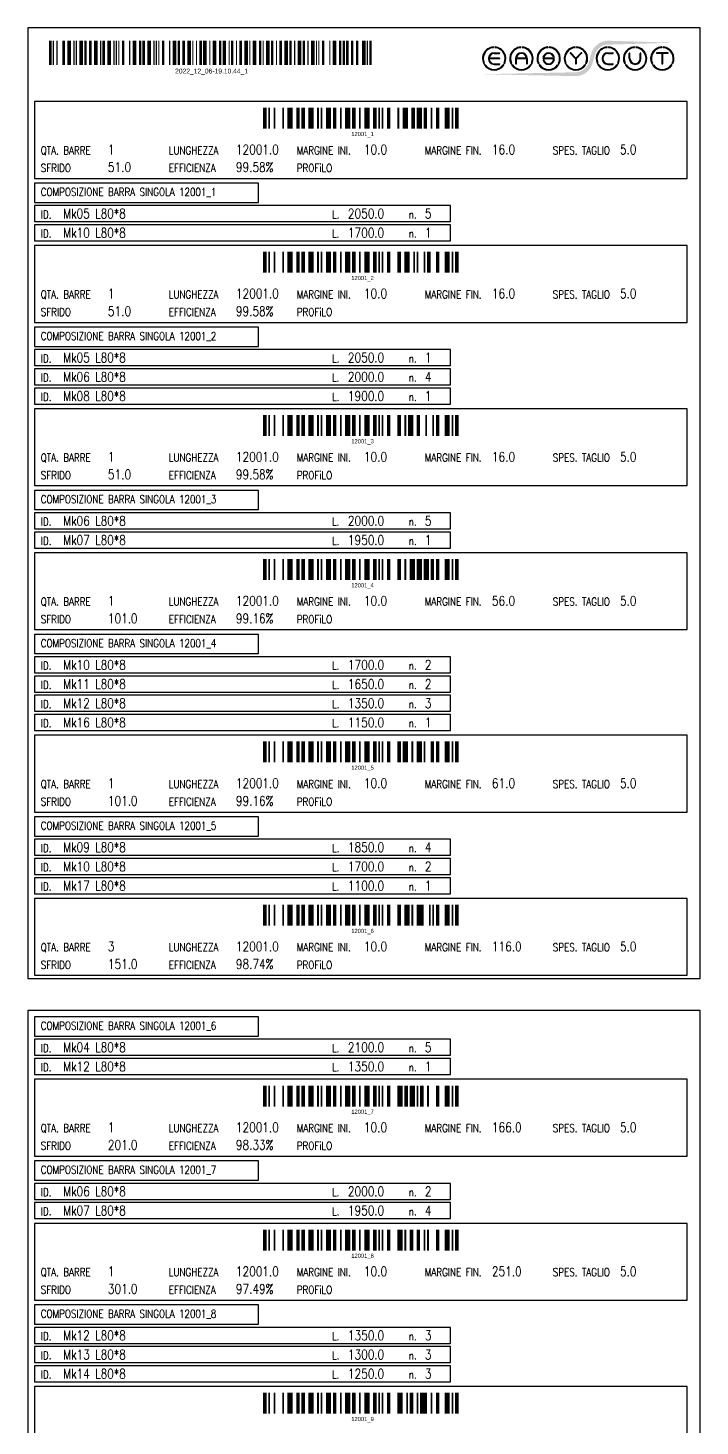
# Model space of a CAD drawing. Header units: millimetres. Extents: x -56 to 421004, y -1 to 91234.
# Drawn here: x 186467 to 198641, y 65908 to 91234 of the extents above; entities that cross this region are included whole.
import ezdxf
from ezdxf.enums import TextEntityAlignment as Align

# ---------------------------------------------------------------- set-up
doc = ezdxf.new("R2010")
doc.units = ezdxf.units.MM
doc.styles.add('EasyCutStyle', font='romans.shx', dxfattribs={"width": 0.8})

# ---------------------------------------------------------------- blocks, each defined once
blk = doc.blocks.new('Logo')
h = blk.add_hatch(color=256)
h.set_gradient(color1=(255, 0, 0), color2=(255, 255, 0), tint=1)
h.paths.add_polyline_path([(20.5, 4.4, -0.339454), (37.1, 17.2), (118.6, 19.6), (37.1, 22, 0.339454), (15.8, 5.7), (13.2, -4.2, -0.339454), (-3.4, -16.9), (-118.2, -19.3), (-3.4, -21.7, 0.339454), (17.8, -5.4)])
for color, points in [(140, [(-115.9, -5.7, -1), (-116.7, -6.1, -0.520567), (-104.9, 14.3, -1), (-104.9, 13.5, 0.520567)]), (256, [(-97.3, 0.4), (-110, 0.4, -0.394366), (-103.7, 6.3), (-97.3, 6.3, 1), (-97.3, 7.2), (-103.7, 7.2, 1), (-103.7, -7.2), (-97.3, -7.2, 1), (-97.3, -6.3), (-103.7, -6.3, -0.394366), (-110, -0.4), (-97.3, -0.4, 1)]), (140, [(-91.4, -5.7, 1), (-90.6, -6.1, 0.520567), (-102.4, 14.3, 0.916853), (-102.6, 13.5, 0.043377), (-102.5, 13.5, -0.520567)]), (140, [(-82.3, -5.7, -1), (-83.1, -6.1, -0.520567), (-71.3, 14.3, -1), (-71.3, 13.5, 0.520567)]), (140, [(-57.8, -5.7, 1), (-57, -6.1, 0.520567), (-68.8, 14.3, 1), (-68.9, 13.5, -0.520567)]), (140, [(-48.7, -5.7, -1), (-49.5, -6.1, -0.520567), (-37.7, 14.3, -1), (-37.7, 13.5, 0.520567)]), (256, [(-31.2, -0.4, -0.486114), (-30.3, -1.5, -0.776377), (-42.6, -1.6, 1), (-43.4, -1.9, 0.776377), (-29.5, -1.7, 0.486114), (-31.2, 0.4), (-41.8, 0.4, -0.486114), (-42.6, 1.5, -0.776377), (-30.4, 1.6, 1), (-29.5, 1.9, 0.776377), (-43.5, 1.7, 0.486114), (-41.8, -0.4)]), (140, [(-24.2, -5.7, 1), (-23.4, -6.1, 0.520567), (-35.2, 14.3, 1), (-35.3, 13.5, -0.520567)]), (140, [(-15.1, -5.7, -1), (-15.9, -6.1, -0.520567), (-4.1, 14.3, -1), (-4.1, 13.5, 0.520567)]), (256, [(-9.3, 7.1, 1), (-10, 6.5), (-3.3, -0.2), (-3.3, -6.3, 1), (-2.4, -6.3), (-2.4, -0.2), (4.2, 6.5, 1), (3.6, 7.1), (-2.9, 0.6)]), (140, [(9.4, -5.7, 1), (10.2, -6.1, 0.520567), (-1.6, 14.3, 1), (-1.7, 13.5, -0.520567)]), (140, [(24.2, -5.7, -1), (23.4, -6.1, -0.520567), (35.2, 14.3, -1), (35.3, 13.5, 0.520567)]), (256, [(36.5, -7.2), (42.8, -7.2, 1), (42.8, -6.3), (36.5, -6.3, -1), (36.5, 6.3), (42.8, 6.3, 1), (42.8, 7.2), (36.5, 7.2, 1)]), (140, [(48.7, -5.7, 1), (49.5, -6.1, 0.520567), (37.7, 14.3, 1), (37.7, 13.5, -0.520567)]), (140, [(57.8, -5.7, -1), (57, -6.1, -0.520567), (68.8, 14.3, -1), (68.9, 13.5, 0.520567)]), (256, [(63.7, 0), (63.7, 6.3, 1), (62.9, 6.3), (62.9, 0, 1), (77.3, 0), (77.3, 6.3, 1), (76.4, 6.3), (76.4, 0, -1)]), (140, [(82.3, -5.7, 1), (83.1, -6.1, 0.520567), (71.3, 14.3, 1), (71.3, 13.5, -0.520567)]), (140, [(91.4, -5.7, -1), (90.6, -6.1, -0.520567), (102.4, 14.3, -1), (102.5, 13.5, 0.520567)]), (256, [(96.9, 7.2, 1), (96.9, 6.3), (103.2, 6.3), (103.2, -6.3, 1), (104.1, -6.3), (104.1, 6.3), (110.4, 6.3, 1), (110.4, 7.2)]), (140, [(115.9, -5.7, 1), (116.7, -6.1, 0.520567), (104.9, 14.3, 1), (104.9, 13.5, -0.520567)]), (140, [(-91.9, -8.3, 1), (-92.6, -7.8, -0.520567), (-114.8, -7.8, 1), (-115.5, -8.3, 0.520567)]), (140, [(-58.3, -8.3, 1), (-59, -7.8, -0.520567), (-81.2, -7.8, 1), (-81.9, -8.3, 0.520567)]), (140, [(-24.7, -8.3, 1), (-25.4, -7.8, -0.520567), (-47.6, -7.8, 1), (-48.3, -8.3, 0.520567)]), (140, [(8.9, -8.3, 1), (8.2, -7.8, -0.520567), (-14, -7.8, 1), (-14.7, -8.3, 0.520567)]), (140, [(48.3, -8.3, 1), (47.6, -7.8, -0.520567), (25.4, -7.8, 1), (24.7, -8.3, 0.520567)]), (140, [(81.9, -8.3, 1), (81.2, -7.8, -0.520567), (59, -7.8, 1), (58.3, -8.3, 0.520567)]), (140, [(115.5, -8.3, 1), (114.8, -7.8, -0.520567), (92.6, -7.8, 1), (91.9, -8.3, 0.520567)])]:
    blk.add_hatch(color=color).paths.add_polyline_path(points)
h = blk.add_hatch(color=256)
h.paths.add_polyline_path([(-63.7, -0.4), (-63.7, -6.3, 1), (-62.9, -6.3), (-62.9, 0, 1), (-77.3, 0), (-77.3, -6.3, 1), (-76.4, -6.3), (-76.4, -0.4)])
h.paths.add_polyline_path([(-76.4, 0.4, -0.933992), (-63.8, 0.4)], flags=16)
for p, q in [((-97.3, 0.4), (-110, 0.4)), ((-103.7, 7.2), (-97.3, 7.2)), ((-103.7, 6.3), (-97.3, 6.3)), ((-77.3, 0), (-77.3, -6.3)), ((-63.8, 0.4), (-76.4, 0.4)), ((-62.9, 0), (-62.9, -6.3)), ((-31.2, 0.4), (-41.8, 0.4)), ((-3.3, -0.2), (-10, 6.5)), ((-2.9, 0.6), (-9.3, 7.1)), ((-2.9, 0.6), (3.6, 7.1)), ((-2.4, -0.2), (4.2, 6.5)), ((36.5, 7.2), (42.8, 7.2)), ((36.5, 6.3), (42.8, 6.3)), ((62.9, 0), (62.9, 6.3)), ((63.7, 0), (63.7, 6.3)), ((76.4, 0), (76.4, 6.3)), ((77.3, 0), (77.3, 6.3)), ((110.4, 7.2), (96.9, 7.2)), ((103.2, 6.3), (96.9, 6.3)), ((103.2, 6.3), (103.2, -6.3)), ((104.1, 6.3), (104.1, -6.3)), ((110.4, 6.3), (104.1, 6.3)), ((-97.3, -0.4), (-110, -0.4)), ((-103.7, -6.3), (-97.3, -6.3)), ((-103.7, -7.2), (-97.3, -7.2)), ((-76.4, -0.4), (-76.4, -6.3)), ((-63.7, -0.4), (-76.4, -0.4)), ((-63.7, -0.4), (-63.7, -6.3)), ((-31.2, -0.4), (-41.8, -0.4)), ((-3.3, -0.2), (-3.3, -6.3)), ((-2.4, -0.2), (-2.4, -6.3)), ((36.5, -6.3), (42.8, -6.3)), ((36.5, -7.2), (42.8, -7.2))]:
    blk.add_line(p, q)
at = {"color": 140}
for centre, radius, start, end in [((-103.7, 0), 14.4, 95, 205), ((-103.7, 0), 13.5, 95, 205), ((-104.9, 13.9), 0.432, 275, 95), ((-102.5, 13.9), 0.432, 85, 265), ((-103.7, 0), 13.5, 335, 85), ((-103.7, 0), 14.4, 335, 85), ((-70.1, 0), 14.4, 95, 205), ((-70.1, 0), 13.5, 95, 205), ((-71.3, 13.9), 0.432, 275, 95), ((-68.9, 13.9), 0.432, 85, 265), ((-70.1, 0), 13.5, 335, 85), ((-70.1, 0), 14.4, 335, 85), ((-36.5, 0), 14.4, 95, 205), ((-36.5, 0), 13.5, 95, 205), ((-37.7, 13.9), 0.432, 275, 95), ((-35.3, 13.9), 0.432, 85, 265), ((-36.5, 0), 13.5, 335, 85), ((-36.5, 0), 14.4, 335, 85), ((-2.9, 0), 14.4, 95, 205), ((-2.9, 0), 13.5, 95, 205), ((-4.1, 13.9), 0.432, 275, 95), ((-1.7, 13.9), 0.432, 85, 265), ((-2.9, 0), 13.5, 335, 85), ((-2.9, 0), 14.4, 335, 85), ((36.5, 0), 14.4, 95, 205), ((36.5, 0), 13.5, 95, 205), ((35.3, 13.9), 0.432, 275, 95), ((37.7, 13.9), 0.432, 85, 265), ((36.5, 0), 14.4, 335, 85), ((36.5, 0), 13.5, 335, 85), ((70.1, 0), 14.4, 95, 205), ((70.1, 0), 13.5, 95, 205), ((68.9, 13.9), 0.432, 275, 95), ((71.3, 13.9), 0.432, 85, 265), ((70.1, 0), 14.4, 335, 85), ((70.1, 0), 13.5, 335, 85), ((103.7, 0), 14.4, 95, 205), ((103.7, 0), 13.5, 95, 205), ((102.5, 13.9), 0.432, 275, 95), ((104.9, 13.9), 0.432, 85, 265), ((103.7, 0), 14.4, 335, 85), ((103.7, 0), 13.5, 335, 85), ((-116.3, -5.9), 0.432, 205, 25), ((-115.1, -8), 0.432, 35, 215), ((-103.7, 0), 14.4, 215, 325), ((-103.7, 0), 13.5, 215, 325), ((-92.2, -8), 0.432, 325, 145), ((-91, -5.9), 0.432, 155, 335), ((-82.7, -5.9), 0.432, 205, 25), ((-81.5, -8), 0.432, 35, 215), ((-70.1, 0), 14.4, 215, 325), ((-70.1, 0), 13.5, 215, 325), ((-58.6, -8), 0.432, 325, 145), ((-57.4, -5.9), 0.432, 155, 335), ((-49.1, -5.9), 0.432, 205, 25), ((-47.9, -8), 0.432, 35, 215), ((-36.5, 0), 14.4, 215, 325), ((-36.5, 0), 13.5, 215, 325), ((-25, -8), 0.432, 325, 145), ((-23.8, -5.9), 0.432, 155, 335), ((-15.5, -5.9), 0.432, 205, 25), ((-14.3, -8), 0.432, 35, 215), ((-2.9, 0), 14.4, 215, 325), ((-2.9, 0), 13.5, 215, 325), ((8.6, -8), 0.432, 325, 145), ((9.8, -5.9), 0.432, 155, 335), ((23.8, -5.9), 0.432, 205, 25), ((25, -8), 0.432, 35, 215), ((36.5, 0), 14.4, 215, 325), ((36.5, 0), 13.5, 215, 325), ((47.9, -8), 0.432, 325, 145), ((49.1, -5.9), 0.432, 155, 335), ((57.4, -5.9), 0.432, 205, 25), ((58.6, -8), 0.432, 35, 215), ((70.1, 0), 14.4, 215, 325), ((70.1, 0), 13.5, 215, 325), ((81.5, -8), 0.432, 325, 145), ((82.7, -5.9), 0.432, 155, 335), ((91, -5.9), 0.432, 205, 25), ((92.2, -8), 0.432, 35, 215), ((103.7, 0), 14.4, 215, 325), ((103.7, 0), 13.5, 215, 325), ((115.1, -8), 0.432, 325, 145), ((116.3, -5.9), 0.432, 155, 335)]:
    blk.add_arc(centre, radius, start, end, dxfattribs=at)
for centre, radius, start, end in [((-103.7, 0), 7.2, 90, 270), ((-103.7, 0), 6.34, 90, 176.0904), ((-97.3, 6.8), 0.432, 270, 90), ((-97.3, 0), 0.432, 270, 90), ((-70.1, 0), 7.2, 0, 180), ((-70.1, 0), 6.34, 3.9096, 176.0904), ((-36.5, 0), 7.2, 15, 166.2998), ((-41.8, 1.3), 1.73, 166.2998, 270), ((-41.8, 1.3), 0.864, 166.2998, 270), ((-36.5, 0), 6.34, 15, 166.2998), ((-31.2, -1.3), 1.73, 346.2998, 90), ((-29.9, 1.8), 0.432, 195, 15), ((-9.6, 6.8), 0.432, 45, 225), ((3.9, 6.8), 0.432, 315, 135), ((36.5, 0), 7.2, 90, 270), ((36.5, 0), 6.34, 90, 270), ((42.8, 6.8), 0.432, 270, 90), ((63.3, 6.3), 0.432, 0, 180), ((70.1, 0), 7.2, 180, 0), ((70.1, 0), 6.34, 180, 0), ((76.8, 6.3), 0.432, 0, 180), ((96.9, 6.8), 0.432, 90, 270), ((110.4, 6.8), 0.432, 270, 90), ((-103.7, 0), 6.34, 183.9096, 270), ((-97.3, -6.8), 0.432, 270, 90), ((-76.8, -6.3), 0.432, 180, 0), ((-63.3, -6.3), 0.432, 180, 0), ((-43, -1.8), 0.432, 15, 195), ((-36.5, 0), 7.2, 195, 346.2998), ((-36.5, 0), 6.34, 195, 346.2998), ((-31.2, -1.3), 0.864, 346.2998, 90), ((-2.9, -6.3), 0.432, 180, 0), ((42.8, -6.8), 0.432, 270, 90), ((103.7, -6.3), 0.432, 180, 0)]:
    blk.add_arc(centre, radius, start, end)
blk = doc.blocks.new('BARCODE128_2022_12_06-19.10.44_1')
at = {"linetype": 'Continuous'}
for points, const_width in [([(1, 0), (1, 20)], 2), ([(3.5, 0), (3.5, 20)], 1), ([(6.5, 0), (6.5, 20)], 1), ([(12, 0), (12, 20)], 2), ([(16.5, 0), (16.5, 20)], 3), ([(20.5, 0), (20.5, 20)], 1), ([(22.5, 0), (22.5, 20)], 1), ([(26.5, 0), (26.5, 20)], 3), ([(30, 0), (30, 20)], 2), ([(34, 0), (34, 20)], 2), ([(38.5, 0), (38.5, 20)], 3), ([(42.5, 0), (42.5, 20)], 1), ([(45, 0), (45, 20)], 2), ([(49.5, 0), (49.5, 20)], 3), ([(53.5, 0), (53.5, 20)], 1), ([(55.5, 0), (55.5, 20)], 1), ([(57.5, 0), (57.5, 20)], 1), ([(61, 0), (61, 20)], 2), ([(66.5, 0), (66.5, 20)], 1), ([(70.5, 0), (70.5, 20)], 3), ([(75, 0), (75, 20)], 2), ([(78, 0), (78, 20)], 2), ([(82.5, 0), (82.5, 20)], 3), ([(86.5, 0), (86.5, 20)], 1), ([(88.5, 0), (88.5, 20)], 1), ([(90.5, 0), (90.5, 20)], 1), ([(94, 0), (94, 20)], 2), ([(99.5, 0), (99.5, 20)], 1), ([(103.5, 0), (103.5, 20)], 3), ([(107, 0), (107, 20)], 2), ([(111, 0), (111, 20)], 2), ([(115.5, 0), (115.5, 20)], 3), ([(118.5, 0), (118.5, 20)], 1), ([(121.5, 0), (121.5, 20)], 1), ([(125, 0), (125, 20)], 2), ([(128.5, 0), (128.5, 20)], 3), ([(132.5, 0), (132.5, 20)], 1), ([(136.5, 0), (136.5, 20)], 3), ([(141, 0), (141, 20)], 2), ([(144.5, 0), (144.5, 20)], 3), ([(148.5, 0), (148.5, 20)], 1), ([(151, 0), (151, 20)], 2), ([(154.5, 0), (154.5, 20)], 1), ([(158, 0), (158, 20)], 2), ([(162.5, 0), (162.5, 20)], 3), ([(165.5, 0), (165.5, 20)], 1), ([(169.5, 0), (169.5, 20)], 3), ([(174, 0), (174, 20)], 2), ([(176.5, 0), (176.5, 20)], 1), ([(180.5, 0), (180.5, 20)], 3), ([(184, 0), (184, 20)], 2), ([(187.5, 0), (187.5, 20)], 1), ([(191, 0), (191, 20)], 2), ([(195.5, 0), (195.5, 20)], 3), ([(199, 0), (199, 20)], 2), ([(202.5, 0), (202.5, 20)], 1), ([(206.5, 0), (206.5, 20)], 3), ([(210, 0), (210, 20)], 2), ([(213.5, 0), (213.5, 20)], 1), ([(217.5, 0), (217.5, 20)], 3), ([(220.5, 0), (220.5, 20)], 1), ([(222.5, 0), (222.5, 20)], 1), ([(226, 0), (226, 20)], 2), ([(231.5, 0), (231.5, 20)], 1), ([(235.5, 0), (235.5, 20)], 3), ([(240, 0), (240, 20)], 2), ([(243, 0), (243, 20)], 2), ([(246, 0), (246, 20)], 2), ([(250, 0), (250, 20)], 2), ([(254, 0), (254, 20)], 2), ([(259.5, 0), (259.5, 20)], 3), ([(262.5, 0), (262.5, 20)], 1), ([(265, 0), (265, 20)], 2)]:
    blk.add_lwpolyline(points, dxfattribs=dict(at, const_width=const_width))
blk.add_text('2022_12_06-19.10.44_1', height=4).set_placement((134, -7), align=Align.CENTER)
blk = doc.blocks.new('BARCODE128_12001_1')
at = {"linetype": 'Continuous'}
for points, const_width in [([(1, 0), (1, 12)], 2), ([(3.5, 0), (3.5, 12)], 1), ([(6.5, 0), (6.5, 12)], 1), ([(11.5, 0), (11.5, 12)], 1), ([(15.5, 0), (15.5, 12)], 3), ([(20, 0), (20, 12)], 2), ([(23, 0), (23, 12)], 2), ([(27.5, 0), (27.5, 12)], 3), ([(31.5, 0), (31.5, 12)], 1), ([(33.5, 0), (33.5, 12)], 1), ([(37.5, 0), (37.5, 12)], 3), ([(41, 0), (41, 12)], 2), ([(44.5, 0), (44.5, 12)], 1), ([(48.5, 0), (48.5, 12)], 3), ([(52, 0), (52, 12)], 2), ([(55.5, 0), (55.5, 12)], 1), ([(59.5, 0), (59.5, 12)], 3), ([(64, 0), (64, 12)], 2), ([(66.5, 0), (66.5, 12)], 1), ([(68.5, 0), (68.5, 12)], 1), ([(72, 0), (72, 12)], 2), ([(77.5, 0), (77.5, 12)], 1), ([(81.5, 0), (81.5, 12)], 3), ([(86, 0), (86, 12)], 2), ([(89.5, 0), (89.5, 12)], 3), ([(93, 0), (93, 12)], 2), ([(96.5, 0), (96.5, 12)], 1), ([(100, 0), (100, 12)], 2), ([(105.5, 0), (105.5, 12)], 3), ([(108.5, 0), (108.5, 12)], 1), ([(111, 0), (111, 12)], 2)]:
    blk.add_lwpolyline(points, dxfattribs=dict(at, const_width=const_width))
blk.add_text('12001_1', height=2.4).set_placement((57, -4.2), align=Align.CENTER)
blk = doc.blocks.new('BARCODE128_12001_2')
at = {"linetype": 'Continuous'}
for points, const_width in [([(1, 0), (1, 12)], 2), ([(3.5, 0), (3.5, 12)], 1), ([(6.5, 0), (6.5, 12)], 1), ([(11.5, 0), (11.5, 12)], 1), ([(15.5, 0), (15.5, 12)], 3), ([(20, 0), (20, 12)], 2), ([(23, 0), (23, 12)], 2), ([(27.5, 0), (27.5, 12)], 3), ([(31.5, 0), (31.5, 12)], 1), ([(33.5, 0), (33.5, 12)], 1), ([(37.5, 0), (37.5, 12)], 3), ([(41, 0), (41, 12)], 2), ([(44.5, 0), (44.5, 12)], 1), ([(48.5, 0), (48.5, 12)], 3), ([(52, 0), (52, 12)], 2), ([(55.5, 0), (55.5, 12)], 1), ([(59.5, 0), (59.5, 12)], 3), ([(64, 0), (64, 12)], 2), ([(66.5, 0), (66.5, 12)], 1), ([(68.5, 0), (68.5, 12)], 1), ([(72, 0), (72, 12)], 2), ([(78, 0), (78, 12)], 2), ([(82.5, 0), (82.5, 12)], 3), ([(86.5, 0), (86.5, 12)], 1), ([(88.5, 0), (88.5, 12)], 1), ([(92.5, 0), (92.5, 12)], 1), ([(95, 0), (95, 12)], 2), ([(100, 0), (100, 12)], 2), ([(105.5, 0), (105.5, 12)], 3), ([(108.5, 0), (108.5, 12)], 1), ([(111, 0), (111, 12)], 2)]:
    blk.add_lwpolyline(points, dxfattribs=dict(at, const_width=const_width))
blk.add_text('12001_2', height=2.4).set_placement((57, -4.2), align=Align.CENTER)
blk = doc.blocks.new('BARCODE128_12001_3')
at = {"linetype": 'Continuous'}
for points, const_width in [([(1, 0), (1, 12)], 2), ([(3.5, 0), (3.5, 12)], 1), ([(6.5, 0), (6.5, 12)], 1), ([(11.5, 0), (11.5, 12)], 1), ([(15.5, 0), (15.5, 12)], 3), ([(20, 0), (20, 12)], 2), ([(23, 0), (23, 12)], 2), ([(27.5, 0), (27.5, 12)], 3), ([(31.5, 0), (31.5, 12)], 1), ([(33.5, 0), (33.5, 12)], 1), ([(37.5, 0), (37.5, 12)], 3), ([(41, 0), (41, 12)], 2), ([(44.5, 0), (44.5, 12)], 1), ([(48.5, 0), (48.5, 12)], 3), ([(52, 0), (52, 12)], 2), ([(55.5, 0), (55.5, 12)], 1), ([(59.5, 0), (59.5, 12)], 3), ([(64, 0), (64, 12)], 2), ([(66.5, 0), (66.5, 12)], 1), ([(68.5, 0), (68.5, 12)], 1), ([(72, 0), (72, 12)], 2), ([(78, 0), (78, 12)], 2), ([(81.5, 0), (81.5, 12)], 1), ([(84.5, 0), (84.5, 12)], 3), ([(89, 0), (89, 12)], 2), ([(93.5, 0), (93.5, 12)], 1), ([(97.5, 0), (97.5, 12)], 1), ([(100, 0), (100, 12)], 2), ([(105.5, 0), (105.5, 12)], 3), ([(108.5, 0), (108.5, 12)], 1), ([(111, 0), (111, 12)], 2)]:
    blk.add_lwpolyline(points, dxfattribs=dict(at, const_width=const_width))
blk.add_text('12001_3', height=2.4).set_placement((57, -4.2), align=Align.CENTER)
blk = doc.blocks.new('BARCODE128_12001_4')
at = {"linetype": 'Continuous'}
for points, const_width in [([(1, 0), (1, 12)], 2), ([(3.5, 0), (3.5, 12)], 1), ([(6.5, 0), (6.5, 12)], 1), ([(11.5, 0), (11.5, 12)], 1), ([(15.5, 0), (15.5, 12)], 3), ([(20, 0), (20, 12)], 2), ([(23, 0), (23, 12)], 2), ([(27.5, 0), (27.5, 12)], 3), ([(31.5, 0), (31.5, 12)], 1), ([(33.5, 0), (33.5, 12)], 1), ([(37.5, 0), (37.5, 12)], 3), ([(41, 0), (41, 12)], 2), ([(44.5, 0), (44.5, 12)], 1), ([(48.5, 0), (48.5, 12)], 3), ([(52, 0), (52, 12)], 2), ([(55.5, 0), (55.5, 12)], 1), ([(59.5, 0), (59.5, 12)], 3), ([(64, 0), (64, 12)], 2), ([(66.5, 0), (66.5, 12)], 1), ([(68.5, 0), (68.5, 12)], 1), ([(72, 0), (72, 12)], 2), ([(78, 0), (78, 12)], 2), ([(81.5, 0), (81.5, 12)], 1), ([(85.5, 0), (85.5, 12)], 3), ([(89.5, 0), (89.5, 12)], 3), ([(93.5, 0), (93.5, 12)], 3), ([(97, 0), (97, 12)], 2), ([(100, 0), (100, 12)], 2), ([(105.5, 0), (105.5, 12)], 3), ([(108.5, 0), (108.5, 12)], 1), ([(111, 0), (111, 12)], 2)]:
    blk.add_lwpolyline(points, dxfattribs=dict(at, const_width=const_width))
blk.add_text('12001_4', height=2.4).set_placement((57, -4.2), align=Align.CENTER)
blk = doc.blocks.new('BARCODE128_12001_5')
at = {"linetype": 'Continuous'}
for points, const_width in [([(1, 0), (1, 12)], 2), ([(3.5, 0), (3.5, 12)], 1), ([(6.5, 0), (6.5, 12)], 1), ([(11.5, 0), (11.5, 12)], 1), ([(15.5, 0), (15.5, 12)], 3), ([(20, 0), (20, 12)], 2), ([(23, 0), (23, 12)], 2), ([(27.5, 0), (27.5, 12)], 3), ([(31.5, 0), (31.5, 12)], 1), ([(33.5, 0), (33.5, 12)], 1), ([(37.5, 0), (37.5, 12)], 3), ([(41, 0), (41, 12)], 2), ([(44.5, 0), (44.5, 12)], 1), ([(48.5, 0), (48.5, 12)], 3), ([(52, 0), (52, 12)], 2), ([(55.5, 0), (55.5, 12)], 1), ([(59.5, 0), (59.5, 12)], 3), ([(64, 0), (64, 12)], 2), ([(66.5, 0), (66.5, 12)], 1), ([(68.5, 0), (68.5, 12)], 1), ([(72, 0), (72, 12)], 2), ([(78, 0), (78, 12)], 2), ([(81.5, 0), (81.5, 12)], 3), ([(85.5, 0), (85.5, 12)], 1), ([(89.5, 0), (89.5, 12)], 3), ([(92.5, 0), (92.5, 12)], 1), ([(97, 0), (97, 12)], 2), ([(100, 0), (100, 12)], 2), ([(105.5, 0), (105.5, 12)], 3), ([(108.5, 0), (108.5, 12)], 1), ([(111, 0), (111, 12)], 2)]:
    blk.add_lwpolyline(points, dxfattribs=dict(at, const_width=const_width))
blk.add_text('12001_5', height=2.4).set_placement((57, -4.2), align=Align.CENTER)
blk = doc.blocks.new('BARCODE128_12001_6')
at = {"linetype": 'Continuous'}
for points, const_width in [([(1, 0), (1, 12)], 2), ([(3.5, 0), (3.5, 12)], 1), ([(6.5, 0), (6.5, 12)], 1), ([(11.5, 0), (11.5, 12)], 1), ([(15.5, 0), (15.5, 12)], 3), ([(20, 0), (20, 12)], 2), ([(23, 0), (23, 12)], 2), ([(27.5, 0), (27.5, 12)], 3), ([(31.5, 0), (31.5, 12)], 1), ([(33.5, 0), (33.5, 12)], 1), ([(37.5, 0), (37.5, 12)], 3), ([(41, 0), (41, 12)], 2), ([(44.5, 0), (44.5, 12)], 1), ([(48.5, 0), (48.5, 12)], 3), ([(52, 0), (52, 12)], 2), ([(55.5, 0), (55.5, 12)], 1), ([(59.5, 0), (59.5, 12)], 3), ([(64, 0), (64, 12)], 2), ([(66.5, 0), (66.5, 12)], 1), ([(68.5, 0), (68.5, 12)], 1), ([(72, 0), (72, 12)], 2), ([(78, 0), (78, 12)], 2), ([(82.5, 0), (82.5, 12)], 3), ([(85.5, 0), (85.5, 12)], 1), ([(90, 0), (90, 12)], 4), ([(95.5, 0), (95.5, 12)], 1), ([(97.5, 0), (97.5, 12)], 1), ([(100, 0), (100, 12)], 2), ([(105.5, 0), (105.5, 12)], 3), ([(108.5, 0), (108.5, 12)], 1), ([(111, 0), (111, 12)], 2)]:
    blk.add_lwpolyline(points, dxfattribs=dict(at, const_width=const_width))
blk.add_text('12001_6', height=2.4).set_placement((57, -4.2), align=Align.CENTER)
blk = doc.blocks.new('BARCODE128_12001_7')
at = {"linetype": 'Continuous'}
for points, const_width in [([(1, 0), (1, 12)], 2), ([(3.5, 0), (3.5, 12)], 1), ([(6.5, 0), (6.5, 12)], 1), ([(11.5, 0), (11.5, 12)], 1), ([(15.5, 0), (15.5, 12)], 3), ([(20, 0), (20, 12)], 2), ([(23, 0), (23, 12)], 2), ([(27.5, 0), (27.5, 12)], 3), ([(31.5, 0), (31.5, 12)], 1), ([(33.5, 0), (33.5, 12)], 1), ([(37.5, 0), (37.5, 12)], 3), ([(41, 0), (41, 12)], 2), ([(44.5, 0), (44.5, 12)], 1), ([(48.5, 0), (48.5, 12)], 3), ([(52, 0), (52, 12)], 2), ([(55.5, 0), (55.5, 12)], 1), ([(59.5, 0), (59.5, 12)], 3), ([(64, 0), (64, 12)], 2), ([(66.5, 0), (66.5, 12)], 1), ([(68.5, 0), (68.5, 12)], 1), ([(72, 0), (72, 12)], 2), ([(78.5, 0), (78.5, 12)], 3), ([(82, 0), (82, 12)], 2), ([(85.5, 0), (85.5, 12)], 3), ([(88.5, 0), (88.5, 12)], 1), ([(91, 0), (91, 12)], 2), ([(94.5, 0), (94.5, 12)], 1), ([(100, 0), (100, 12)], 2), ([(105.5, 0), (105.5, 12)], 3), ([(108.5, 0), (108.5, 12)], 1), ([(111, 0), (111, 12)], 2)]:
    blk.add_lwpolyline(points, dxfattribs=dict(at, const_width=const_width))
blk.add_text('12001_7', height=2.4).set_placement((57, -4.2), align=Align.CENTER)
blk = doc.blocks.new('BARCODE128_12001_8')
at = {"linetype": 'Continuous'}
for points, const_width in [([(1, 0), (1, 12)], 2), ([(3.5, 0), (3.5, 12)], 1), ([(6.5, 0), (6.5, 12)], 1), ([(11.5, 0), (11.5, 12)], 1), ([(15.5, 0), (15.5, 12)], 3), ([(20, 0), (20, 12)], 2), ([(23, 0), (23, 12)], 2), ([(27.5, 0), (27.5, 12)], 3), ([(31.5, 0), (31.5, 12)], 1), ([(33.5, 0), (33.5, 12)], 1), ([(37.5, 0), (37.5, 12)], 3), ([(41, 0), (41, 12)], 2), ([(44.5, 0), (44.5, 12)], 1), ([(48.5, 0), (48.5, 12)], 3), ([(52, 0), (52, 12)], 2), ([(55.5, 0), (55.5, 12)], 1), ([(59.5, 0), (59.5, 12)], 3), ([(64, 0), (64, 12)], 2), ([(66.5, 0), (66.5, 12)], 1), ([(68.5, 0), (68.5, 12)], 1), ([(72, 0), (72, 12)], 2), ([(78.5, 0), (78.5, 12)], 3), ([(81.5, 0), (81.5, 12)], 1), ([(85, 0), (85, 12)], 2), ([(89, 0), (89, 12)], 2), ([(92.5, 0), (92.5, 12)], 1), ([(94.5, 0), (94.5, 12)], 1), ([(100, 0), (100, 12)], 2), ([(105.5, 0), (105.5, 12)], 3), ([(108.5, 0), (108.5, 12)], 1), ([(111, 0), (111, 12)], 2)]:
    blk.add_lwpolyline(points, dxfattribs=dict(at, const_width=const_width))
blk.add_text('12001_8', height=2.4).set_placement((57, -4.2), align=Align.CENTER)
blk = doc.blocks.new('BARCODE128_12001_9')
at = {"linetype": 'Continuous'}
for points, const_width in [([(1, 0), (1, 12)], 2), ([(3.5, 0), (3.5, 12)], 1), ([(6.5, 0), (6.5, 12)], 1), ([(11.5, 0), (11.5, 12)], 1), ([(15.5, 0), (15.5, 12)], 3), ([(20, 0), (20, 12)], 2), ([(23, 0), (23, 12)], 2), ([(27.5, 0), (27.5, 12)], 3), ([(31.5, 0), (31.5, 12)], 1), ([(33.5, 0), (33.5, 12)], 1), ([(37.5, 0), (37.5, 12)], 3), ([(41, 0), (41, 12)], 2), ([(44.5, 0), (44.5, 12)], 1), ([(48.5, 0), (48.5, 12)], 3), ([(52, 0), (52, 12)], 2), ([(55.5, 0), (55.5, 12)], 1), ([(59.5, 0), (59.5, 12)], 3), ([(64, 0), (64, 12)], 2), ([(66.5, 0), (66.5, 12)], 1), ([(68.5, 0), (68.5, 12)], 1), ([(72, 0), (72, 12)], 2), ([(78.5, 0), (78.5, 12)], 3), ([(82.5, 0), (82.5, 12)], 1), ([(85, 0), (85, 12)], 2), ([(88.5, 0), (88.5, 12)], 1), ([(92, 0), (92, 12)], 4), ([(96.5, 0), (96.5, 12)], 1), ([(100, 0), (100, 12)], 2), ([(105.5, 0), (105.5, 12)], 3), ([(108.5, 0), (108.5, 12)], 1), ([(111, 0), (111, 12)], 2)]:
    blk.add_lwpolyline(points, dxfattribs=dict(at, const_width=const_width))
blk.add_text('12001_9', height=2.4).set_placement((57, -4.2), align=Align.CENTER)

msp = doc.modelspace()

# ---------------------------------------------------------------- linework, layer by layer
at = {"color": 5}
for points in [[(186466.54, 74015.17), (198641.46, 74015.17), (198641.46, 91233.98), (186466.54, 91233.98)], [(186582.49, 88509.12), (198409.55, 88509.12), (198409.55, 89900.54), (186582.49, 89900.54)], [(186582.49, 88074.3), (190640.8, 88074.3), (190640.8, 88422.16), (186582.49, 88422.16)], [(186582.49, 87726.45), (194119.34, 87726.45), (194119.34, 88016.32), (186582.49, 88016.32)], [(186582.49, 87378.59), (194119.34, 87378.59), (194119.34, 87668.47), (186582.49, 87668.47)], [(186582.49, 85900.21), (198409.55, 85900.21), (198409.55, 87291.63), (186582.49, 87291.63)], [(186582.49, 85465.39), (190640.8, 85465.39), (190640.8, 85813.24), (186582.49, 85813.24)], [(186582.49, 85117.53), (194119.34, 85117.53), (194119.34, 85407.41), (186582.49, 85407.41)], [(186582.49, 84769.68), (194119.34, 84769.68), (194119.34, 85059.56), (186582.49, 85059.56)], [(186582.49, 84421.83), (194119.34, 84421.83), (194119.34, 84711.7), (186582.49, 84711.7)], [(186582.49, 82943.44), (198409.55, 82943.44), (198409.55, 84334.86), (186582.49, 84334.86)], [(186582.49, 82508.62), (190640.8, 82508.62), (190640.8, 82856.48), (186582.49, 82856.48)], [(186582.49, 82160.77), (194119.34, 82160.77), (194119.34, 82450.65), (186582.49, 82450.65)], [(186582.49, 81812.91), (194119.34, 81812.91), (194119.34, 82102.79), (186582.49, 82102.79)], [(186582.49, 80334.53), (198409.55, 80334.53), (198409.55, 81725.95), (186582.49, 81725.95)], [(186582.49, 79899.71), (190640.8, 79899.71), (190640.8, 80247.57), (186582.49, 80247.57)], [(186582.49, 79551.86), (194119.34, 79551.86), (194119.34, 79841.74), (186582.49, 79841.74)], [(186582.49, 79204), (194119.34, 79204), (194119.34, 79493.88), (186582.49, 79493.88)], [(186582.49, 78856.15), (194119.34, 78856.15), (194119.34, 79146.03), (186582.49, 79146.03)], [(186582.49, 78508.29), (194119.34, 78508.29), (194119.34, 78798.17), (186582.49, 78798.17)], [(186582.49, 77029.91), (198409.55, 77029.91), (198409.55, 78421.33), (186582.49, 78421.33)], [(186582.49, 76595.09), (190640.8, 76595.09), (190640.8, 76942.95), (186582.49, 76942.95)], [(186582.49, 76247.24), (194119.34, 76247.24), (194119.34, 76537.12), (186582.49, 76537.12)], [(186582.49, 75899.38), (194119.34, 75899.38), (194119.34, 76189.26), (186582.49, 76189.26)], [(186582.49, 75551.53), (194119.34, 75551.53), (194119.34, 75841.41), (186582.49, 75841.41)], [(186582.49, 74073.14), (198409.55, 74073.14), (198409.55, 75464.56), (186582.49, 75464.56)], [(186466.54, 56216.6), (198641.46, 56216.6), (198641.46, 73435.41), (186466.54, 73435.41)], [(186582.49, 72971.6), (190640.8, 72971.6), (190640.8, 73319.46), (186582.49, 73319.46)], [(186582.49, 72623.75), (194119.34, 72623.75), (194119.34, 72913.63), (186582.49, 72913.63)], [(186582.49, 72275.89), (194119.34, 72275.89), (194119.34, 72565.77), (186582.49, 72565.77)], [(186582.49, 70797.51), (198409.55, 70797.51), (198409.55, 72188.93), (186582.49, 72188.93)], [(186582.49, 70362.69), (190640.8, 70362.69), (190640.8, 70710.55), (186582.49, 70710.55)], [(186582.49, 70014.84), (194119.34, 70014.84), (194119.34, 70304.72), (186582.49, 70304.72)], [(186582.49, 69666.98), (194119.34, 69666.98), (194119.34, 69956.86), (186582.49, 69956.86)], [(186582.49, 68188.6), (198409.55, 68188.6), (198409.55, 69580.02), (186582.49, 69580.02)], [(186582.49, 67753.78), (190640.8, 67753.78), (190640.8, 68101.64), (186582.49, 68101.64)], [(186582.49, 67405.93), (194119.34, 67405.93), (194119.34, 67695.81), (186582.49, 67695.81)], [(186582.49, 67058.07), (194119.34, 67058.07), (194119.34, 67347.95), (186582.49, 67347.95)], [(186582.49, 66710.22), (194119.34, 66710.22), (194119.34, 67000.1), (186582.49, 67000.1)], [(186582.49, 65231.84), (198409.55, 65231.84), (198409.55, 66623.25), (186582.49, 66623.25)]]:
    msp.add_lwpolyline(points, close=True, dxfattribs=at)

# ---------------------------------------------------------------- block references
for name, p, xscale, yscale, zscale in [('BARCODE128_2022_12_06-19.10.44_1', (186850.41, 90562.87), 21.96053030304029, 21.96053030302573, 21.9605303030303), ('Logo', (196435.33, 90679.41), 14.68608530322672, 14.68608530321217, 14.68608530321705), ('BARCODE128_12001_1', (190725.12, 89408.27), 31.62316363636637, 31.62316363636637, 31.62316363636364), ('BARCODE128_12001_2', (190725.12, 86799.36), 31.62316363636637, 31.62316363636637, 31.62316363636364), ('BARCODE128_12001_3', (190725.12, 83842.59), 31.62316363636637, 31.62316363636637, 31.62316363636364), ('BARCODE128_12001_4', (190725.12, 81233.68), 31.62316363636637, 31.62316363636637, 31.62316363636364), ('BARCODE128_12001_5', (190725.12, 77929.06), 31.62316363636637, 31.62316363636637, 31.62316363636364), ('BARCODE128_12001_6', (190725.12, 74972.3), 31.62316363636637, 31.62316363636637, 31.62316363636364), ('BARCODE128_12001_7', (190725.12, 71696.66), 31.62316363636637, 31.62316363636637, 31.62316363636364), ('BARCODE128_12001_8', (190725.12, 69087.75), 31.62316363636637, 31.62316363636637, 31.62316363636364), ('BARCODE128_12001_9', (190725.12, 66130.99), 31.62316363636637, 31.62316363636637, 31.62316363636364)]:
    msp.add_blockref(name, p, dxfattribs=dict(xscale=xscale, yscale=yscale, zscale=zscale))

# ---------------------------------------------------------------- texts
at = {"color": 1, "style": 'EasyCutStyle', "width": 0.8}
for s, height, p in [('QTA. BARRE', 144.94, (186698.44, 88943.94)), ('LUNGHEZZA', 144.94, (189017.47, 88943.94)), ('MARGINE INI.', 144.9395, (191336.51, 88943.94)), ('MARGINE FIN.', 144.9395, (193655.54, 88943.94)), ('SPES. TAGLIO', 144.9395, (195974.57, 88943.94)), ('SFRIDO', 144.94, (186698.44, 88625.07)), ('EFFICIENZA', 144.94, (189017.47, 88625.07)), ('PROFiLO', 144.94, (191336.51, 88625.07)), ('ID.', 144.94, (186698.44, 87784.42)), ('L.', 144.94, (191974.24, 87784.42)), ('n.', 144.94, (193365.66, 87784.42)), ('ID.', 144.94, (186698.44, 87436.57)), ('L.', 144.94, (191974.24, 87436.57)), ('n.', 144.94, (193365.66, 87436.57)), ('QTA. BARRE', 144.94, (186698.44, 86335.03)), ('LUNGHEZZA', 144.94, (189017.47, 86335.03)), ('MARGINE INI.', 144.9395, (191336.51, 86335.03)), ('MARGINE FIN.', 144.9395, (193655.54, 86335.03)), ('SPES. TAGLIO', 144.9395, (195974.57, 86335.03)), ('SFRIDO', 144.94, (186698.44, 86016.16)), ('EFFICIENZA', 144.94, (189017.47, 86016.16)), ('PROFiLO', 144.94, (191336.51, 86016.16)), ('ID.', 144.94, (186698.44, 85175.51)), ('L.', 144.94, (191974.24, 85175.51)), ('n.', 144.94, (193365.66, 85175.51)), ('ID.', 144.94, (186698.44, 84827.66)), ('L.', 144.94, (191974.24, 84827.66)), ('n.', 144.94, (193365.66, 84827.66)), ('ID.', 144.94, (186698.44, 84479.8)), ('L.', 144.94, (191974.24, 84479.8)), ('n.', 144.94, (193365.66, 84479.8)), ('QTA. BARRE', 144.94, (186698.44, 83378.26)), ('LUNGHEZZA', 144.94, (189017.47, 83378.26)), ('MARGINE INI.', 144.9395, (191336.51, 83378.26)), ('MARGINE FIN.', 144.9395, (193655.54, 83378.26)), ('SPES. TAGLIO', 144.9395, (195974.57, 83378.26)), ('SFRIDO', 144.94, (186698.44, 83059.39)), ('EFFICIENZA', 144.94, (189017.47, 83059.39)), ('PROFiLO', 144.94, (191336.51, 83059.39)), ('ID.', 144.94, (186698.44, 82218.74)), ('L.', 144.94, (191974.24, 82218.74)), ('n.', 144.94, (193365.66, 82218.74)), ('ID.', 144.94, (186698.44, 81870.89)), ('L.', 144.94, (191974.24, 81870.89)), ('n.', 144.94, (193365.66, 81870.89)), ('QTA. BARRE', 144.94, (186698.44, 80769.35)), ('LUNGHEZZA', 144.94, (189017.47, 80769.35)), ('MARGINE INI.', 144.9395, (191336.51, 80769.35)), ('MARGINE FIN.', 144.9395, (193655.54, 80769.35)), ('SPES. TAGLIO', 144.9395, (195974.57, 80769.35)), ('SFRIDO', 144.94, (186698.44, 80450.48)), ('EFFICIENZA', 144.94, (189017.47, 80450.48)), ('PROFiLO', 144.94, (191336.51, 80450.48)), ('ID.', 144.94, (186698.44, 79609.83)), ('L.', 144.94, (191974.24, 79609.83)), ('n.', 144.94, (193365.66, 79609.83)), ('ID.', 144.94, (186698.44, 79261.98)), ('L.', 144.94, (191974.24, 79261.98)), ('n.', 144.94, (193365.66, 79261.98)), ('ID.', 144.94, (186698.44, 78914.12)), ('L.', 144.94, (191974.24, 78914.12)), ('n.', 144.94, (193365.66, 78914.12)), ('ID.', 144.94, (186698.44, 78566.27)), ('L.', 144.94, (191974.24, 78566.27)), ('n.', 144.94, (193365.66, 78566.27)), ('QTA. BARRE', 144.94, (186698.44, 77464.73)), ('LUNGHEZZA', 144.94, (189017.47, 77464.73)), ('MARGINE INI.', 144.9395, (191336.51, 77464.73)), ('MARGINE FIN.', 144.9395, (193655.54, 77464.73)), ('SPES. TAGLIO', 144.9395, (195974.57, 77464.73)), ('SFRIDO', 144.94, (186698.44, 77145.86)), ('EFFICIENZA', 144.94, (189017.47, 77145.86)), ('PROFiLO', 144.94, (191336.51, 77145.86)), ('ID.', 144.94, (186698.44, 76305.21)), ('L.', 144.94, (191974.24, 76305.21)), ('n.', 144.94, (193365.66, 76305.21)), ('ID.', 144.94, (186698.44, 75957.36)), ('L.', 144.94, (191974.24, 75957.36)), ('n.', 144.94, (193365.66, 75957.36)), ('ID.', 144.94, (186698.44, 75609.5)), ('L.', 144.94, (191974.24, 75609.5)), ('n.', 144.94, (193365.66, 75609.5)), ('QTA. BARRE', 144.94, (186698.44, 74507.96)), ('LUNGHEZZA', 144.94, (189017.47, 74507.96)), ('MARGINE INI.', 144.9395, (191336.51, 74507.96)), ('MARGINE FIN.', 144.9395, (193655.54, 74507.96)), ('SPES. TAGLIO', 144.9395, (195974.57, 74507.96)), ('SFRIDO', 144.94, (186698.44, 74189.1)), ('EFFICIENZA', 144.94, (189017.47, 74189.1)), ('PROFiLO', 144.94, (191336.51, 74189.1)), ('ID.', 144.94, (186698.44, 72681.73)), ('L.', 144.94, (191974.24, 72681.73)), ('n.', 144.94, (193365.66, 72681.73)), ('ID.', 144.94, (186698.44, 72333.87)), ('L.', 144.94, (191974.24, 72333.87)), ('n.', 144.94, (193365.66, 72333.87)), ('QTA. BARRE', 144.94, (186698.44, 71232.33)), ('LUNGHEZZA', 144.94, (189017.47, 71232.33)), ('MARGINE INI.', 144.9395, (191336.51, 71232.33)), ('MARGINE FIN.', 144.9395, (193655.54, 71232.33)), ('SPES. TAGLIO', 144.9395, (195974.57, 71232.33)), ('SFRIDO', 144.94, (186698.44, 70913.46)), ('EFFICIENZA', 144.94, (189017.47, 70913.46)), ('PROFiLO', 144.94, (191336.51, 70913.46)), ('ID.', 144.94, (186698.44, 70072.81)), ('L.', 144.94, (191974.24, 70072.81)), ('n.', 144.94, (193365.66, 70072.81)), ('ID.', 144.94, (186698.44, 69724.96)), ('L.', 144.94, (191974.24, 69724.96)), ('n.', 144.94, (193365.66, 69724.96)), ('QTA. BARRE', 144.94, (186698.44, 68623.42)), ('LUNGHEZZA', 144.94, (189017.47, 68623.42)), ('MARGINE INI.', 144.9395, (191336.51, 68623.42)), ('MARGINE FIN.', 144.9395, (193655.54, 68623.42)), ('SPES. TAGLIO', 144.9395, (195974.57, 68623.42)), ('SFRIDO', 144.94, (186698.44, 68304.55)), ('EFFICIENZA', 144.94, (189017.47, 68304.55)), ('PROFiLO', 144.94, (191336.51, 68304.55)), ('ID.', 144.94, (186698.44, 67463.9)), ('L.', 144.94, (191974.24, 67463.9)), ('n.', 144.94, (193365.66, 67463.9)), ('ID.', 144.94, (186698.44, 67116.05)), ('L.', 144.94, (191974.24, 67116.05)), ('n.', 144.94, (193365.66, 67116.05)), ('ID.', 144.94, (186698.44, 66768.19)), ('L.', 144.94, (191974.24, 66768.19)), ('n.', 144.94, (193365.66, 66768.19))]:
    msp.add_text(s, height=height, dxfattribs=at).set_placement(p)
at = {"color": 3, "style": 'EasyCutStyle', "width": 0.8}
for s, height, p in [('1', 173.93, (187915.93, 88943.94)), ('12001.0', 173.927, (190234.97, 88943.94)), ('10.0', 173.927, (192554, 88943.94)), ('16.0', 173.927, (194873.03, 88943.94)), ('5.0', 173.927, (197192.06, 88943.94)), ('51.0', 173.927, (187915.93, 88625.07)), ('99.58%', 173.927, (190234.97, 88625.07)), ('Mk05 L80*8', 173.927, (187104.27, 87784.42)), ('2050.0', 173.927, (192264.12, 87784.42)), ('5', 173.93, (193655.54, 87784.42)), ('Mk10 L80*8', 173.927, (187104.27, 87436.57)), ('1700.0', 173.927, (192264.12, 87436.57)), ('1', 173.93, (193655.54, 87436.57)), ('1', 173.93, (187915.93, 86335.03)), ('12001.0', 173.927, (190234.97, 86335.03)), ('10.0', 173.927, (192554, 86335.03)), ('16.0', 173.927, (194873.03, 86335.03)), ('5.0', 173.927, (197192.06, 86335.03)), ('51.0', 173.927, (187915.93, 86016.16)), ('99.58%', 173.927, (190234.97, 86016.16)), ('Mk05 L80*8', 173.927, (187104.27, 85175.51)), ('2050.0', 173.927, (192264.12, 85175.51)), ('1', 173.93, (193655.54, 85175.51)), ('Mk06 L80*8', 173.927, (187104.27, 84827.66)), ('2000.0', 173.927, (192264.12, 84827.66)), ('4', 173.93, (193655.54, 84827.66)), ('Mk08 L80*8', 173.927, (187104.27, 84479.8)), ('1900.0', 173.927, (192264.12, 84479.8)), ('1', 173.93, (193655.54, 84479.8)), ('1', 173.93, (187915.93, 83378.26)), ('12001.0', 173.927, (190234.97, 83378.26)), ('10.0', 173.927, (192554, 83378.26)), ('16.0', 173.927, (194873.03, 83378.26)), ('5.0', 173.927, (197192.06, 83378.26)), ('51.0', 173.927, (187915.93, 83059.39)), ('99.58%', 173.927, (190234.97, 83059.39)), ('Mk06 L80*8', 173.927, (187104.27, 82218.74)), ('2000.0', 173.927, (192264.12, 82218.74)), ('5', 173.93, (193655.54, 82218.74)), ('Mk07 L80*8', 173.927, (187104.27, 81870.89)), ('1950.0', 173.927, (192264.12, 81870.89)), ('1', 173.93, (193655.54, 81870.89)), ('1', 173.93, (187915.93, 80769.35)), ('12001.0', 173.927, (190234.97, 80769.35)), ('10.0', 173.927, (192554, 80769.35)), ('56.0', 173.927, (194873.03, 80769.35)), ('5.0', 173.927, (197192.06, 80769.35)), ('101.0', 173.927, (187915.93, 80450.48)), ('99.16%', 173.927, (190234.97, 80450.48)), ('Mk10 L80*8', 173.927, (187104.27, 79609.83)), ('1700.0', 173.927, (192264.12, 79609.83)), ('2', 173.93, (193655.54, 79609.83)), ('Mk11 L80*8', 173.927, (187104.27, 79261.98)), ('1650.0', 173.927, (192264.12, 79261.98)), ('2', 173.93, (193655.54, 79261.98)), ('Mk12 L80*8', 173.927, (187104.27, 78914.12)), ('1350.0', 173.927, (192264.12, 78914.12)), ('3', 173.93, (193655.54, 78914.12)), ('Mk16 L80*8', 173.927, (187104.27, 78566.27)), ('1150.0', 173.927, (192264.12, 78566.27)), ('1', 173.93, (193655.54, 78566.27)), ('1', 173.93, (187915.93, 77464.73)), ('12001.0', 173.927, (190234.97, 77464.73)), ('10.0', 173.927, (192554, 77464.73)), ('61.0', 173.927, (194873.03, 77464.73)), ('5.0', 173.927, (197192.06, 77464.73)), ('101.0', 173.927, (187915.93, 77145.86)), ('99.16%', 173.927, (190234.97, 77145.86)), ('Mk09 L80*8', 173.927, (187104.27, 76305.21)), ('1850.0', 173.927, (192264.12, 76305.21)), ('4', 173.93, (193655.54, 76305.21)), ('Mk10 L80*8', 173.927, (187104.27, 75957.36)), ('1700.0', 173.927, (192264.12, 75957.36)), ('2', 173.93, (193655.54, 75957.36)), ('Mk17 L80*8', 173.927, (187104.27, 75609.5)), ('1100.0', 173.927, (192264.12, 75609.5)), ('1', 173.93, (193655.54, 75609.5)), ('3', 173.93, (187915.93, 74507.96)), ('12001.0', 173.927, (190234.97, 74507.96)), ('10.0', 173.927, (192554, 74507.96)), ('116.0', 173.927, (194873.03, 74507.96)), ('5.0', 173.927, (197192.06, 74507.96)), ('151.0', 173.927, (187915.93, 74189.1)), ('98.74%', 173.927, (190234.97, 74189.1)), ('Mk04 L80*8', 173.927, (187104.27, 72681.73)), ('2100.0', 173.927, (192264.12, 72681.73)), ('5', 173.93, (193655.54, 72681.73)), ('Mk12 L80*8', 173.927, (187104.27, 72333.87)), ('1350.0', 173.927, (192264.12, 72333.87)), ('1', 173.93, (193655.54, 72333.87)), ('1', 173.93, (187915.93, 71232.33)), ('12001.0', 173.927, (190234.97, 71232.33)), ('10.0', 173.927, (192554, 71232.33)), ('166.0', 173.927, (194873.03, 71232.33)), ('5.0', 173.927, (197192.06, 71232.33)), ('201.0', 173.927, (187915.93, 70913.46)), ('98.33%', 173.927, (190234.97, 70913.46)), ('Mk06 L80*8', 173.927, (187104.27, 70072.81)), ('2000.0', 173.927, (192264.12, 70072.81)), ('2', 173.93, (193655.54, 70072.81)), ('Mk07 L80*8', 173.927, (187104.27, 69724.96)), ('1950.0', 173.927, (192264.12, 69724.96)), ('4', 173.93, (193655.54, 69724.96)), ('1', 173.93, (187915.93, 68623.42)), ('12001.0', 173.927, (190234.97, 68623.42)), ('10.0', 173.927, (192554, 68623.42)), ('251.0', 173.927, (194873.03, 68623.42)), ('5.0', 173.927, (197192.06, 68623.42)), ('301.0', 173.927, (187915.93, 68304.55)), ('97.49%', 173.927, (190234.97, 68304.55)), ('Mk12 L80*8', 173.927, (187104.27, 67463.9)), ('1350.0', 173.927, (192264.12, 67463.9)), ('3', 173.93, (193655.54, 67463.9)), ('Mk13 L80*8', 173.927, (187104.27, 67116.05)), ('1300.0', 173.927, (192264.12, 67116.05)), ('3', 173.93, (193655.54, 67116.05)), ('Mk14 L80*8', 173.927, (187104.27, 66768.19)), ('1250.0', 173.927, (192264.12, 66768.19)), ('3', 173.93, (193655.54, 66768.19))]:
    msp.add_text(s, height=height, dxfattribs=at).set_placement(p)
at = {"color": 2, "style": 'EasyCutStyle', "width": 0.8}
for s, p in [('COMPOSIZIONE BARRA SINGOLA 12001_1', (186698.44, 88190.25)), ('COMPOSIZIONE BARRA SINGOLA 12001_2', (186698.44, 85581.34)), ('COMPOSIZIONE BARRA SINGOLA 12001_3', (186698.44, 82624.58)), ('COMPOSIZIONE BARRA SINGOLA 12001_4', (186698.44, 80015.66)), ('COMPOSIZIONE BARRA SINGOLA 12001_5', (186698.44, 76711.04)), ('COMPOSIZIONE BARRA SINGOLA 12001_6', (186698.44, 73087.56)), ('COMPOSIZIONE BARRA SINGOLA 12001_7', (186698.44, 70478.65)), ('COMPOSIZIONE BARRA SINGOLA 12001_8', (186698.44, 67869.73))]:
    msp.add_text(s, height=144.9395, dxfattribs=at).set_placement(p)

doc.saveas('drawing.dxf')
